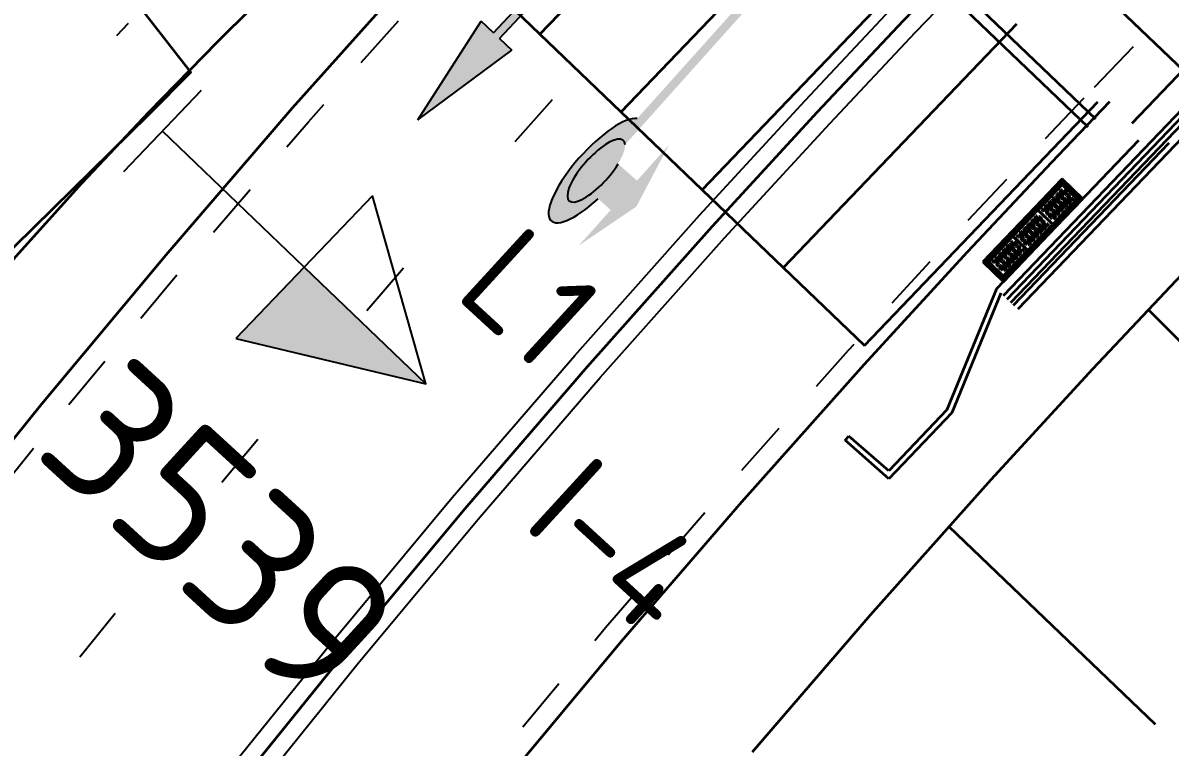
# Model space of a CAD drawing. Header units: metres. Extents: x 134219 to 139080, y 438661 to 444352.
# Drawn here: x 138343.29 to 138363.7, y 439347.36 to 439360.24 of the extents above; entities that cross this region are included whole.
import ezdxf
from ezdxf.enums import TextEntityAlignment as Align

# ---------------------------------------------------------------- set-up
doc = ezdxf.new("R2010")
doc.units = ezdxf.units.M
for name, pattern in [('11strp', [2, 1, -1]), ('13strp', [4, 1, -3]), ('30270strp', [3, 0.3, -2.7])]:
    doc.linetypes.add(name, pattern=pattern)
for name, color, linetype, lineweight in [('N-WE-KL-ET-T18', 1, 'Continuous', 18), ('N-WE-KL-ET-T25', 7, 'Continuous', 25), ('N-WE-KL-ET_LS_OV_ARMATUUR-S', 7, 'Continuous', 25), ('N-WE-KL-ET_LS_OV_ARMATUUR-T18', 1, 'Continuous', 25), ('N-WE-KL-ET_LS_OV_KABEL-G', 10, 'KL-LS-OV-N', 35), ('Utd-ondergr-nw', 8, '13strp', 35)]:
    doc.layers.add(name, color=color, linetype=linetype, lineweight=lineweight)
doc.layers.add('N-WE-KL-ET_LS_OV_ARMATUUR-T25', color=2, linetype='Continuous')
doc.layers.add('Utd-weg-nw', color=8, linetype='Continuous')
doc.styles.add('ISO18', font='NLCS-ISO.ttf')
doc.styles.add('ISO25', font='NLCS-ISO.ttf')
doc.styles.add('NLCS-ISO', font='NLCS-ISO.ttf')
doc.linetypes.add('KL-LS-OV-N', pattern='A,4,-1,[103,NLCS.SHX,S=0.75,R=0,X=0,Y=0],-1,4,-1.5,["0V",Standard,S=1,R=0,X=0,Y=-0.5],-3', length=14.5)

# ---------------------------------------------------------------- blocks, each defined once
blk = doc.blocks.new('SKL-ET_OV_ARMATUUR_HD_NATRIUM_1x250W-SO (2)')
for points in [[(3.493, -1.757), (6.493, 0), (3.493, 1.757)], [(3.493, 1.757), (3.493, -1.757)], [(0, 1), (0, -1)], [(3.493, 0), (0, 0)], [(3.493, 0), (6.493, 0)]]:
    blk.add_lwpolyline(points)
blk.add_solid([(3.493, 0), (3.493, -1.757), (6.493, 0)])
at = {"layer": 'N-WE-KL-ET-T18', "linetype": 'ByBlock', "style": 'NLCS-ISO'}
blk.add_attdef('GROEPSNUMMER', text='', height=1.8, dxfattribs=at).set_placement((-2, -4), align=Align.RIGHT)
blk.add_attdef('FASE-AANSLUITING', (10, -4), '', height=1.8, dxfattribs=at)
at = {"layer": 'N-WE-KL-ET-T18', "linetype": 'ByBlock', "style": 'NLCS-ISO', "flags": 1}
for tag, p in [('TYPE_ARMATUUR', (7.765, -13.456)), ('TYPE_FABRIKAAT', (7.765, -17.24)), ('VERMOGEN_LAMP', (7.765, -21.025)), ('SPIEGELSTAND', (7.765, -24.809)), ('HOOGTE_LICHTMAST', (7.765, -28.594)), ('UITLEGGERHOEK', (7.765, -32.378)), ('TYPE_LICHTMAST', (7.765, -36.163)), ('BOTSVRIENDELIJK', (7.765, -39.947)), ('POSITIE_LICHTMAST', (7.765, -43.732)), ('KABELAANSLUITING', (7.765, -47.516)), ('VOEDINGSPUNT', (7.765, -51.301))]:
    blk.add_attdef(tag, p, '', height=1.8, dxfattribs=at)
at = {"layer": 'N-WE-KL-ET-T25', "linetype": 'ByBlock', "style": 'NLCS-ISO'}
blk.add_attdef('MASTNUMMER', text='', height=2.5, dxfattribs=at).set_placement((4, 4.31), align=Align.MIDDLE)
at = {"layer": 'N-WE-KL-ET-T25', "linetype": 'ByBlock', "style": 'NLCS-ISO', "flags": 1}
blk.add_attdef('TYPE_SYMBOOL', (7.765, -10.056), '', height=2.5, dxfattribs=at)
blk = doc.blocks.new('Dwm A2 aanvulling$0$A$C3CD96FA4')
at = {"layer": 'Utd-weg-nw'}
h = blk.add_hatch(color=256, dxfattribs=at)
edge = h.paths.add_edge_path()
edge.add_line((1.033, 0), (1.034, 0.75))
edge.add_line((1.034, 0.75), (1.033, 0.75))
edge.add_line((1.033, 0.75), (1.033, 0.774))
edge.add_ellipse((0.959, 1.95), major_axis=(0, 1.2), ratio=0.3125, start_angle=-168.5419, end_angle=-11.537)
edge.add_line((1.034, 3.126), (1.034, 3.15))
edge.add_line((1.034, 3.15), (1.034, 4.75))
edge.add_line((1.034, 4.75), (1.334, 4.75))
edge.add_line((1.334, 4.75), (0.959, 6.8))
edge.add_line((0.959, 6.8), (0.584, 4.75))
edge.add_line((0.584, 4.75), (0.659, 4.75))
edge.add_line((0.659, 4.75), (0.884, 4.75))
edge.add_line((0.884, 4.75), (0.884, 3.15))
edge.add_line((0.884, 3.15), (0.884, 3.126))
edge.add_ellipse((0.959, 1.95), major_axis=(0, 1.2), ratio=0.3125, start_angle=11.537, end_angle=73.0422)
edge.add_line((0.6, 2.3), (0.3, 2.3))
edge.add_line((0.3, 2.3), (0.3, 3.15))
edge.add_line((0.3, 3.15), (0, 1.95))
edge.add_line((0, 1.95), (0.3, 0.75))
edge.add_line((0.3, 0.75), (0.3, 1.6))
edge.add_line((0.3, 1.6), (0.659, 1.6))
edge.add_line((0.659, 1.6), (0.749, 1.6))
edge.add_ellipse((0.959, 1.95), major_axis=(0, 0.72), ratio=0.333997, start_angle=161.8264, end_angle=479.0871, ccw=False)
edge.add_line((0.884, 1.266), (0.884, 0.774))
edge.add_line((0.884, 0.774), (0.884, 0.75))
edge.add_line((0.884, 0.75), (0.884, 0))
edge.add_line((0.884, 0), (1.033, 0))
for p, q in [((0.959, 6.8), (0.584, 4.75)), ((0.959, 6.8), (1.334, 4.75)), ((0.3, 3.15), (0, 1.95)), ((0.3, 2.3), (0.3, 3.15)), ((0.6, 2.3), (0.3, 2.3)), ((0, 1.95), (0.3, 0.75)), ((0.3, 0.75), (0.3, 1.6)), ((0.749, 1.6), (0.3, 1.6))]:
    blk.add_line(p, q, dxfattribs=at)
at = {"layer": 'Utd-weg-nw', "linetype": 'Continuous'}
for p, q in [((0.884, 4.75), (0.584, 4.75)), ((0.884, 4.75), (0.884, 3.126)), ((1.034, 4.75), (1.034, 3.126)), ((1.034, 4.75), (1.334, 4.75)), ((0.883, 4.016), (0.883, 3.754)), ((1.034, 4.016), (1.034, 3.754))]:
    blk.add_line(p, q, dxfattribs=at)
at = {"layer": 'Utd-weg-nw'}
for points in [[(0.884, 0), (0.884, 1.266)], [(1.034, 0.774), (1.033, 0)], [(1.033, 0), (0.883, 0)], [(1.033, 0), (0.883, 0)]]:
    blk.add_lwpolyline(points, dxfattribs=at)
at = {"layer": 'Utd-weg-nw', "linetype": 'Continuous'}
for major_axis, ratio, start_param, end_param in [((0, 1.2), 0.3125, 0.20148, 1.274828), ((0, 1.2), 0.3125, -0.20148, 0.20148), ((0, 1.2), 0.3125, -0.20148, 0.20148), ((0, 1.2), 0.3125, -2.940235, -0.20148), ((0, 0.72), 0.333997, 2.824404, 8.361647), ((0, 1.2), 0.3125, 2.940235, 3.34295)]:
    blk.add_ellipse((0.959, 1.95), major_axis=major_axis, ratio=ratio, start_param=start_param, end_param=end_param, dxfattribs=at)
blk = doc.blocks.new('Dwm A2 aanvulling$0$A$C37A20DA0')
at = {"layer": 'Utd-weg-nw'}
h = blk.add_hatch(color=256, dxfattribs=at)
edge = h.paths.add_edge_path()
edge.add_ellipse((0.959, 5.6), major_axis=(0, 1.2), ratio=0.3125, start_angle=0.0287, end_angle=73.0422)
edge.add_line((0.6, 5.95), (0.3, 5.95))
edge.add_line((0.3, 5.95), (0.3, 6.8))
edge.add_line((0.3, 6.8), (0, 5.6))
edge.add_line((0, 5.6), (0.3, 4.4))
edge.add_line((0.3, 4.4), (0.3, 5.25))
edge.add_line((0.3, 5.25), (0.659, 5.25))
edge.add_line((0.659, 5.25), (0.749, 5.25))
edge.add_ellipse((0.959, 5.6), major_axis=(0, 0.72), ratio=0.333997, start_angle=161.8264, end_angle=479.0871, ccw=False)
edge.add_line((0.884, 4.916), (0.884, 0))
edge.add_line((0.884, 0), (1.031, 0))
edge.add_line((1.031, 0), (1.034, 4.424))
edge.add_ellipse((0.959, 5.6), major_axis=(0, 1.2), ratio=0.3125, start_angle=-168.4631, end_angle=-0.0287)
edge.add_line((0.959, 6.8), (0.959, 6.8))
at = {"layer": 'Utd-weg-nw', "linetype": 'Continuous'}
for major_axis, ratio, start_param, end_param in [((0, 1.2), 0.3125, -2.940235, 1.274828), ((0, 0.72), 0.333997, 2.824404, 8.361647)]:
    blk.add_ellipse((0.959, 5.6), major_axis=major_axis, ratio=ratio, start_param=start_param, end_param=end_param, dxfattribs=at)

msp = doc.modelspace()

# ---------------------------------------------------------------- linework, layer by layer
at = {"layer": 'N-WE-KL-ET_LS_OV_KABEL-G', "flags": 128}
msp.add_lwpolyline([(138320.874, 439326.147), (138320.464, 439326.446), (138330.584, 439342.887), (138342.804, 439355.936), (138345.533, 439358.609), (138346.281, 439359.363), (138344.061, 439362.214), (138348.598, 439366.332), (138406.993, 439426.596), (138406.952, 439426.865), (138410.681, 439431.171), (138413.459, 439429.649), (138424.978, 439419.571), (138425.523, 439418.494), (138433.324, 439418.762), (138440.45, 439419.565), (138446.337, 439422.735), (138447.341, 439423.033), (138447.352, 439423.047)], dxfattribs=at)
at = {"layer": 'Utd-ondergr-nw', "linetype": 'Continuous'}
for p, q in [((138352.251, 439370.591), (138364.526, 439358.83)), ((138351.833, 439368.633), (138362.377, 439358.531)), ((138351.694, 439368.489), (138362.237, 439358.388)), ((138352.492, 439360.039), (138356.643, 439364.371)), ((138348.16, 439364.19), (138358.268, 439354.504)), ((138353.936, 439358.655), (138358.087, 439362.987)), ((138355.38, 439357.271), (138359.531, 439361.604)), ((138356.824, 439355.888), (138360.975, 439360.22)), ((138364.87, 439359.189), (138360.996, 439355.145)), ((138360.741, 439355.389), (138364.272, 439359.074)), ((138360.806, 439355.327), (138364.354, 439359.029)), ((138358.268, 439354.504), (138362.419, 439358.836)), ((138360.871, 439355.265), (138364.435, 439358.984)), ((138363.142, 439358.144), (138360.617, 439355.509)), ((138360.918, 439355.22), (138363.685, 439358.108)), ((138361.765, 439357.445), (138361.297, 439356.957)), ((138361.774, 439357.436), (138361.306, 439356.948)), ((138361.767, 439357.374), (138361.337, 439356.926)), ((138361.78, 439357.361), (138361.35, 439356.913)), ((138361.785, 439357.357), (138361.355, 439356.908)), ((138361.758, 439357.365), (138361.731, 439357.391)), ((138361.78, 439357.361), (138361.74, 439357.4)), ((138362.094, 439357.069), (138361.744, 439357.405)), ((138362.107, 439357.082), (138361.757, 439357.418)), ((138361.783, 439357.463), (138361.765, 439357.445)), ((138361.81, 439357.419), (138361.771, 439357.379)), ((138361.783, 439357.445), (138361.774, 439357.436)), ((138362.151, 439357.11), (138361.783, 439357.463)), ((138362.133, 439357.109), (138361.783, 439357.445)), ((138362.045, 439357.108), (138361.785, 439357.357)), ((138361.823, 439357.406), (138361.797, 439357.379)), ((138361.833, 439357.37), (138361.841, 439357.363)), ((138361.834, 439357.353), (138361.841, 439357.36)), ((138361.844, 439357.363), (138361.851, 439357.37)), ((138361.844, 439357.36), (138361.851, 439357.353)), ((138361.531, 439357.178), (138361.538, 439357.171)), ((138361.531, 439357.161), (138361.538, 439357.168)), ((138361.541, 439357.171), (138361.548, 439357.179)), ((138361.541, 439357.168), (138361.549, 439357.161)), ((138361.62, 439357.222), (138361.594, 439357.248)), ((138361.633, 439357.235), (138361.606, 439357.261)), ((138361.669, 439357.323), (138361.676, 439357.316)), ((138361.67, 439357.305), (138361.677, 439357.313)), ((138361.704, 439357.047), (138361.679, 439357.176)), ((138361.68, 439357.316), (138361.687, 439357.323)), ((138361.68, 439357.313), (138361.687, 439357.306)), ((138361.681, 439357.182), (138361.699, 439357.201)), ((138361.735, 439357.068), (138361.71, 439357.198)), ((138361.77, 439357.116), (138361.745, 439357.245)), ((138361.746, 439357.251), (138361.765, 439357.27)), ((138361.801, 439357.137), (138361.775, 439357.267)), ((138361.835, 439357.183), (138361.822, 439357.253)), ((138361.832, 439357.259), (138361.859, 439357.232)), ((138361.864, 439357.2), (138361.846, 439357.18)), ((138361.866, 439357.205), (138361.861, 439357.229)), ((138361.874, 439357.16), (138361.899, 439357.031)), ((138361.894, 439357.185), (138361.876, 439357.166)), ((138361.897, 439357.309), (138361.905, 439357.302)), ((138361.898, 439357.291), (138361.905, 439357.299)), ((138361.905, 439357.182), (138361.93, 439357.052)), ((138361.908, 439357.302), (138361.915, 439357.309)), ((138361.908, 439357.299), (138361.915, 439357.292)), ((138361.951, 439357.284), (138361.925, 439357.257)), ((138361.965, 439357.271), (138361.939, 439357.244)), ((138361.982, 439357.228), (138361.974, 439357.235)), ((138361.975, 439357.217), (138361.982, 439357.225)), ((138361.985, 439357.228), (138361.992, 439357.235)), ((138361.992, 439357.218), (138361.985, 439357.225)), ((138362.046, 439357.167), (138362.038, 439357.174)), ((138362.039, 439357.156), (138362.046, 439357.163)), ((138362.049, 439357.167), (138362.056, 439357.174)), ((138362.056, 439357.156), (138362.049, 439357.163)), ((138362.093, 439357.148), (138362.067, 439357.121)), ((138361.298, 439356.957), (138360.369, 439355.988)), ((138361.307, 439356.948), (138360.378, 439355.979)), ((138361.347, 439356.909), (138361.306, 439356.948)), ((138361.334, 439356.922), (138361.307, 439356.948)), ((138361.35, 439356.913), (138361.31, 439356.952)), ((138361.35, 439356.939), (138361.323, 439356.965)), ((138361.389, 439357.03), (138361.396, 439357.023)), ((138361.389, 439357.013), (138361.396, 439357.02)), ((138361.399, 439357.023), (138361.406, 439357.031)), ((138361.399, 439357.02), (138361.407, 439357.013)), ((138361.479, 439357.074), (138361.452, 439357.1)), ((138361.492, 439357.088), (138361.465, 439357.114)), ((138361.507, 439356.841), (138361.482, 439356.97)), ((138361.483, 439356.976), (138361.502, 439356.995)), ((138361.537, 439356.862), (138361.512, 439356.992)), ((138361.573, 439356.909), (138361.547, 439357.039)), ((138361.549, 439357.044), (138361.567, 439357.064)), ((138361.603, 439356.931), (138361.578, 439357.061)), ((138361.638, 439356.978), (138361.613, 439357.108)), ((138361.615, 439357.113), (138361.633, 439357.132)), ((138362.045, 439357.108), (138361.615, 439356.659)), ((138362.05, 439357.103), (138361.62, 439356.655)), ((138362.063, 439357.09), (138361.633, 439356.642)), ((138361.669, 439357), (138361.644, 439357.129)), ((138361.649, 439356.975), (138361.668, 439356.994)), ((138361.657, 439356.612), (138362.133, 439357.109)), ((138361.666, 439356.604), (138362.151, 439357.11)), ((138361.676, 439356.954), (138361.702, 439356.825)), ((138361.697, 439356.979), (138361.678, 439356.96)), ((138361.707, 439356.976), (138361.732, 439356.846)), ((138361.715, 439357.044), (138361.733, 439357.063)), ((138361.742, 439357.023), (138361.768, 439356.893)), ((138361.762, 439357.047), (138361.744, 439357.028)), ((138361.773, 439357.044), (138361.798, 439356.915)), ((138361.781, 439357.112), (138361.799, 439357.132)), ((138361.808, 439357.091), (138361.833, 439356.962)), ((138361.828, 439357.116), (138361.81, 439357.097)), ((138361.839, 439357.113), (138361.864, 439356.984)), ((138361.862, 439356.978), (138361.844, 439356.959)), ((138361.928, 439357.047), (138361.91, 439357.027)), ((138361.93, 439356.951), (138361.957, 439356.925)), ((138361.961, 439357.122), (138361.965, 439357.099)), ((138361.971, 439357.128), (138361.985, 439357.115)), ((138361.985, 439357.106), (138361.976, 439357.096)), ((138362.005, 439357.001), (138361.998, 439357.008)), ((138361.998, 439356.99), (138362.005, 439356.998)), ((138362.008, 439357.001), (138362.015, 439357.008)), ((138362.016, 439356.991), (138362.009, 439356.998)), ((138362.05, 439357.103), (138362.09, 439357.064)), ((138362.081, 439357.055), (138362.054, 439357.081)), ((138362.106, 439357.135), (138362.068, 439357.095)), ((138360.891, 439356.46), (138361.334, 439356.922)), ((138360.905, 439356.447), (138361.347, 439356.909)), ((138360.909, 439356.443), (138361.352, 439356.905)), ((138361.179, 439356.761), (138361.152, 439356.786)), ((138361.192, 439356.774), (138361.165, 439356.8)), ((138361.233, 439356.867), (138361.241, 439356.86)), ((138361.241, 439356.857), (138361.234, 439356.85)), ((138361.251, 439356.868), (138361.244, 439356.86)), ((138361.244, 439356.857), (138361.251, 439356.85)), ((138361.321, 439356.909), (138361.294, 439356.934)), ((138361.324, 439356.65), (138361.299, 439356.78)), ((138361.301, 439356.785), (138361.319, 439356.804)), ((138361.355, 439356.672), (138361.33, 439356.801)), ((138361.347, 439356.909), (138361.334, 439356.922)), ((138361.612, 439356.655), (138361.352, 439356.905)), ((138361.612, 439356.655), (138361.352, 439356.905)), ((138361.615, 439356.659), (138361.355, 439356.908)), ((138361.389, 439356.718), (138361.376, 439356.788)), ((138361.386, 439356.793), (138361.413, 439356.767)), ((138361.42, 439356.74), (138361.415, 439356.764)), ((138361.427, 439356.917), (138361.436, 439356.926)), ((138361.44, 439356.895), (138361.427, 439356.908)), ((138361.451, 439356.9), (138361.446, 439356.923)), ((138361.517, 439356.838), (138361.536, 439356.857)), ((138361.546, 439356.817), (138361.55, 439356.793)), ((138361.547, 439356.823), (138361.566, 439356.842)), ((138361.579, 439356.764), (138361.552, 439356.79)), ((138361.576, 439356.839), (138361.59, 439356.77)), ((138361.583, 439356.906), (138361.602, 439356.926)), ((138361.611, 439356.885), (138361.636, 439356.756)), ((138361.631, 439356.91), (138361.612, 439356.891)), ((138361.641, 439356.907), (138361.667, 439356.777)), ((138361.665, 439356.772), (138361.647, 439356.753)), ((138361.731, 439356.841), (138361.712, 439356.821)), ((138361.776, 439356.79), (138361.803, 439356.764)), ((138361.797, 439356.909), (138361.778, 439356.89)), ((138361.789, 439356.804), (138361.816, 439356.778)), ((138361.867, 439356.856), (138361.859, 439356.863)), ((138361.86, 439356.846), (138361.867, 439356.853)), ((138361.87, 439356.856), (138361.877, 439356.864)), ((138361.877, 439356.846), (138361.87, 439356.853)), ((138361.917, 439356.938), (138361.944, 439356.912)), ((138360.729, 439355.644), (138361.657, 439356.612)), ((138360.738, 439355.635), (138361.666, 439356.604)), ((138360.944, 439356.566), (138360.952, 439356.559)), ((138360.952, 439356.556), (138360.945, 439356.549)), ((138360.962, 439356.567), (138360.955, 439356.559)), ((138360.955, 439356.556), (138360.962, 439356.549)), ((138361.034, 439356.61), (138361.007, 439356.636)), ((138361.047, 439356.623), (138361.02, 439356.649)), ((138361.089, 439356.717), (138361.096, 439356.71)), ((138361.097, 439356.707), (138361.089, 439356.699)), ((138361.107, 439356.717), (138361.1, 439356.71)), ((138361.1, 439356.706), (138361.107, 439356.699)), ((138361.127, 439356.444), (138361.102, 439356.574)), ((138361.103, 439356.579), (138361.122, 439356.598)), ((138361.157, 439356.466), (138361.132, 439356.595)), ((138361.193, 439356.513), (138361.167, 439356.642)), ((138361.169, 439356.648), (138361.187, 439356.667)), ((138361.17, 439356.194), (138361.612, 439356.655)), ((138361.174, 439356.189), (138361.616, 439356.651)), ((138361.187, 439356.176), (138361.63, 439356.638)), ((138361.223, 439356.534), (138361.198, 439356.664)), ((138361.258, 439356.581), (138361.233, 439356.711)), ((138361.235, 439356.716), (138361.253, 439356.736)), ((138361.289, 439356.603), (138361.264, 439356.733)), ((138361.269, 439356.578), (138361.287, 439356.598)), ((138361.296, 439356.557), (138361.322, 439356.428)), ((138361.316, 439356.582), (138361.298, 439356.563)), ((138361.327, 439356.579), (138361.352, 439356.449)), ((138361.335, 439356.647), (138361.353, 439356.666)), ((138361.362, 439356.626), (138361.387, 439356.497)), ((138361.382, 439356.651), (138361.364, 439356.631)), ((138361.393, 439356.648), (138361.418, 439356.518)), ((138361.418, 439356.734), (138361.4, 439356.715)), ((138361.428, 439356.695), (138361.453, 439356.565)), ((138361.448, 439356.719), (138361.43, 439356.7)), ((138361.459, 439356.716), (138361.484, 439356.587)), ((138361.482, 439356.581), (138361.464, 439356.562)), ((138361.515, 439356.657), (138361.519, 439356.634)), ((138361.525, 439356.662), (138361.539, 439356.649)), ((138361.539, 439356.64), (138361.53, 439356.631)), ((138361.569, 439356.546), (138361.562, 439356.553)), ((138361.569, 439356.543), (138361.562, 439356.535)), ((138361.579, 439356.553), (138361.572, 439356.546)), ((138361.58, 439356.536), (138361.572, 439356.543)), ((138361.616, 439356.651), (138361.657, 439356.612)), ((138361.63, 439356.638), (138361.616, 439356.651)), ((138361.617, 439356.625), (138361.644, 439356.599)), ((138361.62, 439356.655), (138361.66, 439356.616)), ((138361.63, 439356.638), (138361.657, 439356.612)), ((138361.646, 439356.655), (138361.673, 439356.629)), ((138361.725, 439356.708), (138361.717, 439356.715)), ((138361.718, 439356.698), (138361.725, 439356.705)), ((138361.728, 439356.708), (138361.735, 439356.716)), ((138361.735, 439356.698), (138361.728, 439356.705)), ((138360.457, 439356.007), (138360.887, 439356.456)), ((138360.47, 439355.994), (138360.9, 439356.443)), ((138360.475, 439355.99), (138360.905, 439356.439)), ((138360.744, 439356.308), (138360.717, 439356.333)), ((138360.785, 439356.4), (138360.792, 439356.393)), ((138360.792, 439356.389), (138360.785, 439356.382)), ((138360.802, 439356.4), (138360.795, 439356.393)), ((138360.795, 439356.389), (138360.803, 439356.382)), ((138360.874, 439356.443), (138360.847, 439356.468)), ((138360.887, 439356.456), (138360.86, 439356.482)), ((138360.891, 439356.461), (138360.864, 439356.487)), ((138360.866, 439356.332), (138360.885, 439356.351)), ((138360.904, 439356.474), (138360.877, 439356.5)), ((138360.9, 439356.443), (138360.887, 439356.456)), ((138360.905, 439356.447), (138360.891, 439356.46)), ((138360.921, 439356.219), (138360.895, 439356.348)), ((138361.165, 439356.189), (138360.905, 439356.439)), ((138361.17, 439356.194), (138360.909, 439356.443)), ((138360.955, 439356.265), (138360.942, 439356.334)), ((138360.952, 439356.34), (138360.979, 439356.314)), ((138360.981, 439356.451), (138360.99, 439356.461)), ((138360.995, 439356.429), (138360.981, 439356.442)), ((138361.005, 439356.435), (138361.001, 439356.458)), ((138361.061, 439356.375), (138361.036, 439356.505)), ((138361.037, 439356.51), (138361.056, 439356.53)), ((138361.092, 439356.397), (138361.066, 439356.527)), ((138361.072, 439356.372), (138361.09, 439356.392)), ((138361.1, 439356.352), (138361.104, 439356.328)), ((138361.101, 439356.357), (138361.12, 439356.377)), ((138361.13, 439356.374), (138361.144, 439356.304)), ((138361.137, 439356.441), (138361.156, 439356.46)), ((138361.165, 439356.42), (138361.19, 439356.29)), ((138361.185, 439356.445), (138361.166, 439356.425)), ((138361.195, 439356.442), (138361.221, 439356.312)), ((138361.203, 439356.51), (138361.222, 439356.529)), ((138361.231, 439356.489), (138361.256, 439356.359)), ((138361.251, 439356.513), (138361.232, 439356.494)), ((138361.261, 439356.51), (138361.286, 439356.381)), ((138361.285, 439356.375), (138361.266, 439356.356)), ((138361.351, 439356.444), (138361.332, 439356.425)), ((138361.344, 439356.339), (138361.371, 439356.314)), ((138361.416, 439356.513), (138361.398, 439356.493)), ((138361.424, 439356.395), (138361.417, 439356.402)), ((138361.425, 439356.392), (138361.418, 439356.385)), ((138361.435, 439356.403), (138361.428, 439356.395)), ((138361.435, 439356.385), (138361.428, 439356.392)), ((138361.475, 439356.477), (138361.502, 439356.451)), ((138361.488, 439356.49), (138361.515, 439356.464)), ((138360.59, 439356.146), (138360.563, 439356.172)), ((138360.603, 439356.16), (138360.576, 439356.186)), ((138360.643, 439356.252), (138360.65, 439356.245)), ((138360.65, 439356.241), (138360.643, 439356.234)), ((138360.66, 439356.252), (138360.653, 439356.245)), ((138360.653, 439356.241), (138360.661, 439356.234)), ((138360.669, 439356.126), (138360.687, 439356.145)), ((138360.723, 439356.013), (138360.698, 439356.142)), ((138360.731, 439356.294), (138360.704, 439356.32)), ((138360.758, 439356.06), (138360.733, 439356.189)), ((138360.735, 439356.195), (138360.753, 439356.214)), ((138360.735, 439355.74), (138361.165, 439356.189)), ((138360.74, 439355.736), (138361.17, 439356.185)), ((138360.753, 439355.723), (138361.183, 439356.172)), ((138360.789, 439356.081), (138360.764, 439356.211)), ((138360.824, 439356.128), (138360.799, 439356.258)), ((138360.801, 439356.263), (138360.819, 439356.283)), ((138360.855, 439356.15), (138360.83, 439356.279)), ((138360.835, 439356.125), (138360.853, 439356.144)), ((138360.882, 439356.129), (138360.864, 439356.11)), ((138360.89, 439356.197), (138360.865, 439356.327)), ((138360.901, 439356.194), (138360.919, 439356.213)), ((138360.928, 439356.173), (138360.953, 439356.043)), ((138360.948, 439356.198), (138360.93, 439356.178)), ((138360.959, 439356.195), (138360.984, 439356.065)), ((138360.984, 439356.281), (138360.966, 439356.262)), ((138360.986, 439356.287), (138360.981, 439356.311)), ((138360.994, 439356.242), (138361.019, 439356.112)), ((138361.014, 439356.266), (138360.996, 439356.247)), ((138361.025, 439356.263), (138361.05, 439356.134)), ((138361.048, 439356.128), (138361.03, 439356.109)), ((138361.08, 439356.204), (138361.085, 439356.181)), ((138361.091, 439356.209), (138361.105, 439356.196)), ((138361.105, 439356.187), (138361.096, 439356.178)), ((138361.133, 439356.298), (138361.106, 439356.325)), ((138361.183, 439356.172), (138361.17, 439356.185)), ((138361.17, 439356.158), (138361.197, 439356.133)), ((138361.187, 439356.176), (138361.174, 439356.189)), ((138361.183, 439356.172), (138361.21, 439356.146)), ((138361.188, 439356.177), (138361.215, 439356.151)), ((138361.219, 439356.307), (138361.201, 439356.287)), ((138361.201, 439356.19), (138361.228, 439356.164)), ((138361.28, 439356.245), (138361.273, 439356.252)), ((138361.28, 439356.241), (138361.273, 439356.234)), ((138361.29, 439356.252), (138361.283, 439356.245)), ((138361.291, 439356.234), (138361.283, 439356.241)), ((138361.331, 439356.326), (138361.358, 439356.3)), ((138360.369, 439355.988), (138360.738, 439355.635)), ((138360.378, 439355.997), (138360.746, 439355.644)), ((138360.763, 439355.679), (138360.413, 439356.015)), ((138360.414, 439355.962), (138360.453, 439356.003)), ((138360.776, 439355.693), (138360.426, 439356.029)), ((138360.427, 439355.949), (138360.453, 439355.976)), ((138360.47, 439355.994), (138360.43, 439356.033)), ((138360.466, 439356.016), (138360.439, 439356.042)), ((138360.464, 439355.941), (138360.471, 439355.934)), ((138360.471, 439355.931), (138360.464, 439355.923)), ((138360.735, 439355.74), (138360.475, 439355.99)), ((138360.482, 439355.941), (138360.475, 439355.934)), ((138360.475, 439355.931), (138360.482, 439355.924)), ((138360.504, 439356.107), (138360.511, 439356.1)), ((138360.512, 439356.097), (138360.504, 439356.089)), ((138360.522, 439356.107), (138360.515, 439356.1)), ((138360.515, 439356.097), (138360.522, 439356.09)), ((138360.546, 439355.998), (138360.556, 439356.008)), ((138360.56, 439355.976), (138360.547, 439355.989)), ((138360.571, 439355.982), (138360.566, 439356.005)), ((138360.627, 439355.922), (138360.602, 439356.052)), ((138360.603, 439356.057), (138360.622, 439356.077)), ((138360.657, 439355.944), (138360.632, 439356.073)), ((138360.637, 439355.919), (138360.656, 439355.938)), ((138360.693, 439355.991), (138360.667, 439356.12)), ((138360.667, 439355.904), (138360.686, 439355.924)), ((138360.703, 439355.988), (138360.722, 439356.007)), ((138360.731, 439355.967), (138360.756, 439355.837)), ((138360.751, 439355.992), (138360.732, 439355.972)), ((138360.761, 439355.988), (138360.787, 439355.859)), ((138360.769, 439356.057), (138360.787, 439356.076)), ((138360.796, 439356.036), (138360.822, 439355.906)), ((138360.816, 439356.06), (138360.798, 439356.041)), ((138360.827, 439356.057), (138360.852, 439355.928)), ((138360.862, 439356.104), (138360.888, 439355.975)), ((138360.893, 439356.126), (138360.918, 439355.996)), ((138360.917, 439355.991), (138360.898, 439355.972)), ((138360.982, 439356.06), (138360.964, 439356.04)), ((138360.979, 439355.93), (138360.971, 439355.937)), ((138360.979, 439355.927), (138360.972, 439355.919)), ((138360.989, 439355.937), (138360.982, 439355.93)), ((138360.989, 439355.919), (138360.982, 439355.926)), ((138361.028, 439356.01), (138361.055, 439355.984)), ((138361.041, 439356.023), (138361.068, 439355.998)), ((138361.121, 439356.078), (138361.113, 439356.085)), ((138361.121, 439356.075), (138361.114, 439356.067)), ((138361.131, 439356.085), (138361.124, 439356.078)), ((138361.131, 439356.068), (138361.124, 439356.075)), ((138360.528, 439355.88), (138360.535, 439355.873)), ((138360.535, 439355.87), (138360.528, 439355.862)), ((138360.546, 439355.88), (138360.539, 439355.873)), ((138360.539, 439355.87), (138360.546, 439355.863)), ((138360.555, 439355.827), (138360.581, 439355.854)), ((138360.569, 439355.814), (138360.595, 439355.841)), ((138360.612, 439355.799), (138360.605, 439355.806)), ((138360.612, 439355.796), (138360.605, 439355.788)), ((138360.623, 439355.806), (138360.616, 439355.799)), ((138360.623, 439355.789), (138360.616, 439355.796)), ((138360.665, 439355.899), (138360.67, 439355.875)), ((138360.676, 439355.738), (138360.669, 439355.745)), ((138360.676, 439355.734), (138360.669, 439355.727)), ((138360.699, 439355.845), (138360.672, 439355.872)), ((138360.687, 439355.745), (138360.68, 439355.738)), ((138360.687, 439355.727), (138360.68, 439355.734)), ((138360.696, 439355.92), (138360.71, 439355.851)), ((138360.74, 439355.736), (138360.78, 439355.697)), ((138360.789, 439355.707), (138360.762, 439355.732)), ((138360.785, 439355.853), (138360.766, 439355.834)), ((138360.851, 439355.922), (138360.832, 439355.903)), ((138360.84, 439355.785), (138360.833, 439355.792)), ((138360.84, 439355.782), (138360.833, 439355.774)), ((138360.85, 439355.792), (138360.843, 439355.785)), ((138360.851, 439355.775), (138360.843, 439355.782)), ((138360.887, 439355.862), (138360.914, 439355.836)), ((138360.899, 439355.876), (138360.926, 439355.85)), ((138360.697, 439355.691), (138360.723, 439355.718)), ((138360.71, 439355.678), (138360.749, 439355.719)), ((138360.617, 439355.509), (138359.733, 439353.356)), ((138360.694, 439355.434), (138359.819, 439353.301)), ((138359.733, 439353.356), (138358.696, 439352.273)), ((138359.819, 439353.301), (138358.699, 439352.132)), ((138357.92, 439352.817), (138357.988, 439352.891)), ((138358.696, 439352.273), (138357.988, 439352.891)), ((138358.699, 439352.132), (138357.92, 439352.817))]:
    msp.add_line(p, q, dxfattribs=at)
at = {"layer": 'Utd-ondergr-nw', "linetype": 'Continuous', "flags": 128}
for points in [[(138363.028, 439358.457), (138365.45, 439360.984), (138372.368, 439368.205), (138379.287, 439375.425), (138386.205, 439382.646), (138391.044, 439387.696), (138393.123, 439389.866), (138393.152, 439389.894), (138400.204, 439396.932), (138407.284, 439403.997), (138413.656, 439410.356), (138414.348, 439411.078), (138415.732, 439412.522)], [(138335.627, 439346.515), (138337.721, 439349.3), (138339.86, 439352.049), (138340.073, 439352.318), (138342.045, 439354.762), (138343.172, 439356.091), (138344.338, 439357.386), (138345.535, 439358.653), (138346.754, 439359.899), (138347.986, 439361.13), (138349.225, 439362.355), (138350.251, 439363.37), (138351.272, 439364.39), (138352.088, 439365.22), (138352.896, 439366.057), (138353.28, 439366.459), (138353.948, 439367.157)], [(138337.276, 439345.297), (138339.349, 439348.054), (138341.467, 439350.777), (138341.678, 439351.043), (138343.631, 439353.463), (138345.839, 439356.113), (138348.091, 439358.726), (138350.387, 439361.301), (138352.325, 439363.409), (138353.909, 439365.091), (138354.291, 439365.491), (138354.959, 439366.189)], [(138323.118, 439308.183), (138323.913, 439309.836), (138325.397, 439312.82), (138326.93, 439315.78), (138328.513, 439318.714), (138330.144, 439321.621), (138331.823, 439324.5), (138333.551, 439327.351), (138335.325, 439330.173), (138337.146, 439332.964), (138339.014, 439335.725), (138340.927, 439338.455), (138342.885, 439341.152), (138344.889, 439343.816), (138346.936, 439346.447), (138347.14, 439346.704), (138349.027, 439349.043), (138351.161, 439351.604), (138353.337, 439354.129), (138355.555, 439356.617), (138357.427, 439358.654), (138358.959, 439360.279), (138359.328, 439360.665), (138359.995, 439361.363)], [(138351.85, 439346.73), (138353.945, 439349.244), (138356.082, 439351.723), (138358.259, 439354.165), (138360.097, 439356.165), (138361.601, 439357.761), (138361.963, 439358.14), (138362.631, 439358.838)], [(138356.272, 439347.272), (138358.375, 439349.712), (138360.519, 439352.117), (138362.329, 439354.086), (138363.809, 439355.657), (138364.165, 439356.03), (138364.833, 439356.728)], [(138370.616, 439347.812), (138363.319, 439355.137)], [(138363.444, 439347.76), (138359.771, 439351.279)]]:
    msp.add_lwpolyline(points, dxfattribs=at)
at = {"layer": 'Utd-ondergr-nw', "linetype": 'Continuous'}
for centre, major_axis, start_param, end_param in [((138361.842, 439357.362), (-0.0044, 0.0044), -1.549424, 4.733761), ((138361.54, 439357.17), (-0.0044, 0.0044), -1.549424, 4.733761), ((138361.678, 439357.314), (-0.0044, 0.0044), -1.549424, 4.733761), ((138361.685, 439357.178), (-0.0044, 0.0044), 0.021372, 0.97798), ((138361.704, 439357.197), (-0.0044, 0.0044), 4.119573, 6.304557), ((138361.751, 439357.246), (-0.0044, 0.0044), 0.021372, 0.97798), ((138361.769, 439357.265), (-0.0044, 0.0044), 4.119573, 6.304557), ((138361.828, 439357.254), (-0.0044, 0.0044), -1.549424, 0.97798), ((138361.841, 439357.185), (-0.0044, 0.0044), 0.97798, 3.162965), ((138361.855, 439357.228), (-0.0044, 0.0044), 4.119573, 4.733761), ((138361.855, 439357.228), (-0.0044, 0.0044), 4.119573, 4.733761), ((138361.86, 439357.204), (-0.0044, 0.0044), 3.162965, 4.119573), ((138361.88, 439357.161), (-0.0044, 0.0044), 0.021372, 0.97798), ((138361.898, 439357.181), (-0.0044, 0.0044), 4.119573, 6.304557), ((138361.906, 439357.3), (-0.0044, 0.0044), -1.549424, 4.733761), ((138361.983, 439357.226), (-0.0044, 0.0044), -1.549424, 4.733761), ((138362.047, 439357.165), (-0.0044, 0.0044), -1.549424, 4.733761), ((138361.398, 439357.022), (-0.0044, 0.0044), -1.549424, 4.733761), ((138361.488, 439356.971), (-0.0044, 0.0044), 0.021372, 0.97798), ((138361.506, 439356.991), (-0.0044, 0.0044), 4.119573, 6.304557), ((138361.554, 439357.04), (-0.0044, 0.0044), 0.021372, 0.97798), ((138361.572, 439357.059), (-0.0044, 0.0044), 4.119573, 6.304557), ((138361.619, 439357.109), (-0.0044, 0.0044), 0.021372, 0.97798), ((138361.638, 439357.128), (-0.0044, 0.0044), 4.119573, 6.304557), ((138361.645, 439356.979), (-0.0044, 0.0044), 0.97798, 3.162965), ((138361.663, 439356.999), (-0.0044, 0.0044), 3.162965, 4.119573), ((138361.683, 439356.955), (-0.0044, 0.0044), 0.021372, 0.97798), ((138361.701, 439356.974), (-0.0044, 0.0044), 4.119573, 6.304557), ((138361.71, 439357.048), (-0.0044, 0.0044), 0.97798, 3.162965), ((138361.729, 439357.067), (-0.0044, 0.0044), 3.162965, 4.119573), ((138361.748, 439357.024), (-0.0044, 0.0044), 0.021372, 0.97798), ((138361.767, 439357.043), (-0.0044, 0.0044), 4.119573, 6.304557), ((138361.776, 439357.117), (-0.0044, 0.0044), 0.97798, 3.162965), ((138361.795, 439357.136), (-0.0044, 0.0044), 3.162965, 4.119573), ((138361.814, 439357.093), (-0.0044, 0.0044), 0.021372, 0.97798), ((138361.833, 439357.112), (-0.0044, 0.0044), 4.119573, 6.304557), ((138361.839, 439356.963), (-0.0044, 0.0044), 0.97798, 3.162965), ((138361.858, 439356.982), (-0.0044, 0.0044), 3.162965, 4.119573), ((138361.905, 439357.032), (-0.0044, 0.0044), 0.97798, 3.162965), ((138361.924, 439357.051), (-0.0044, 0.0044), 3.162965, 4.119573), ((138361.967, 439357.123), (-0.0044, 0.0044), -1.549424, 0.97798), ((138361.971, 439357.1), (-0.0044, 0.0044), 0.97798, 3.162965), ((138361.98, 439357.11), (-0.0044, 0.0044), 3.162965, 4.733761), ((138362.007, 439356.999), (-0.0044, 0.0044), -1.549424, 4.733761), ((138361.242, 439356.859), (-0.0044, 0.0044), -1.549424, 4.733761), ((138361.305, 439356.781), (-0.0044, 0.0044), 0.021372, 0.97798), ((138361.323, 439356.8), (-0.0044, 0.0044), 4.119573, 6.304557), ((138361.382, 439356.789), (-0.0044, 0.0044), -1.549424, 0.97798), ((138361.409, 439356.763), (-0.0044, 0.0044), 4.119573, 4.733761), ((138361.409, 439356.763), (-0.0044, 0.0044), 4.119573, 4.733761), ((138361.414, 439356.739), (-0.0044, 0.0044), 3.162965, 4.119573), ((138361.431, 439356.912), (-0.0044, 0.0044), 0.021372, 1.592169), ((138361.44, 439356.922), (-0.0044, 0.0044), 4.119573, 6.304557), ((138361.445, 439356.899), (-0.0044, 0.0044), 1.592169, 4.119573), ((138361.513, 439356.842), (-0.0044, 0.0044), 0.97798, 3.162965), ((138361.531, 439356.861), (-0.0044, 0.0044), 3.162965, 4.119573), ((138361.552, 439356.819), (-0.0044, 0.0044), 0.021372, 0.97798), ((138361.556, 439356.794), (0.0044, 0.0044), 2.548777, 3.162965), ((138361.556, 439356.794), (0.0044, 0.0044), 2.548777, 3.162965), ((138361.57, 439356.838), (-0.0044, 0.0044), 4.119573, 6.304557), ((138361.579, 439356.911), (-0.0044, 0.0044), 0.97798, 3.162965), ((138361.584, 439356.768), (-0.0044, 0.0044), 1.592169, 4.119573), ((138361.597, 439356.93), (-0.0044, 0.0044), 3.162965, 4.119573), ((138361.617, 439356.887), (-0.0044, 0.0044), 0.021372, 0.97798), ((138361.635, 439356.906), (-0.0044, 0.0044), 4.119573, 6.304557), ((138361.642, 439356.757), (-0.0044, 0.0044), 0.97798, 3.162965), ((138361.66, 439356.776), (-0.0044, 0.0044), 3.162965, 4.119573), ((138361.708, 439356.826), (-0.0044, 0.0044), 0.97798, 3.162965), ((138361.726, 439356.845), (-0.0044, 0.0044), 3.162965, 4.119573), ((138361.774, 439356.894), (-0.0044, 0.0044), 0.97798, 3.162965), ((138361.792, 439356.914), (-0.0044, 0.0044), 3.162965, 4.119573), ((138361.868, 439356.855), (-0.0044, 0.0044), -1.549424, 4.733761), ((138360.953, 439356.558), (-0.0044, 0.0044), -1.549424, 4.733761), ((138361.098, 439356.708), (-0.0044, 0.0044), -1.549424, 4.733761), ((138361.108, 439356.575), (-0.0044, 0.0044), 0.021372, 0.97798), ((138361.126, 439356.594), (-0.0044, 0.0044), 4.119573, 6.304557), ((138361.173, 439356.643), (-0.0044, 0.0044), 0.021372, 0.97798), ((138361.192, 439356.663), (-0.0044, 0.0044), 4.119573, 6.304557), ((138361.239, 439356.712), (-0.0044, 0.0044), 0.021372, 0.97798), ((138361.258, 439356.731), (-0.0044, 0.0044), 4.119573, 6.304557), ((138361.264, 439356.583), (-0.0044, 0.0044), 0.97798, 3.162965), ((138361.283, 439356.602), (-0.0044, 0.0044), 3.162965, 4.119573), ((138361.303, 439356.559), (-0.0044, 0.0044), 0.021372, 0.97798), ((138361.321, 439356.578), (-0.0044, 0.0044), 4.119573, 6.304557), ((138361.33, 439356.651), (-0.0044, 0.0044), 0.97798, 3.162965), ((138361.349, 439356.671), (-0.0044, 0.0044), 3.162965, 4.119573), ((138361.368, 439356.627), (-0.0044, 0.0044), 0.021372, 0.97798), ((138361.387, 439356.646), (-0.0044, 0.0044), 4.119573, 6.304557), ((138361.395, 439356.719), (-0.0044, 0.0044), 0.97798, 3.162965), ((138361.434, 439356.696), (-0.0044, 0.0044), 0.021372, 0.97798), ((138361.453, 439356.715), (-0.0044, 0.0044), 4.119573, 6.304557), ((138361.459, 439356.566), (-0.0044, 0.0044), 0.97798, 3.162965), ((138361.478, 439356.586), (-0.0044, 0.0044), 3.162965, 4.119573), ((138361.521, 439356.658), (-0.0044, 0.0044), -1.549424, 0.97798), ((138361.525, 439356.635), (-0.0044, 0.0044), 0.97798, 3.162965), ((138361.535, 439356.645), (-0.0044, 0.0044), 3.162965, 4.733761), ((138361.571, 439356.544), (-0.0044, 0.0044), -1.549424, 4.733761), ((138361.726, 439356.707), (-0.0044, 0.0044), -1.549424, 4.733761), ((138360.794, 439356.391), (-0.0044, 0.0044), -1.549424, 4.733761), ((138360.871, 439356.328), (-0.0044, 0.0044), 0.021372, 0.97798), ((138360.889, 439356.347), (-0.0044, 0.0044), 4.119573, 6.304557), ((138360.948, 439356.336), (-0.0044, 0.0044), -1.549424, 0.97798), ((138360.985, 439356.447), (-0.0044, 0.0044), 0.021372, 1.592169), ((138360.994, 439356.457), (-0.0044, 0.0044), 4.119573, 6.304557), ((138360.999, 439356.434), (-0.0044, 0.0044), 1.592169, 4.119573), ((138361.042, 439356.506), (-0.0044, 0.0044), 0.021372, 0.97798), ((138361.06, 439356.525), (-0.0044, 0.0044), 4.119573, 6.304557), ((138361.067, 439356.377), (-0.0044, 0.0044), 0.97798, 3.162965), ((138361.085, 439356.396), (-0.0044, 0.0044), 3.162965, 4.119573), ((138361.106, 439356.353), (-0.0044, 0.0044), 0.021372, 0.97798), ((138361.124, 439356.372), (-0.0044, 0.0044), 4.119573, 6.304557), ((138361.133, 439356.445), (-0.0044, 0.0044), 0.97798, 3.162965), ((138361.151, 439356.464), (-0.0044, 0.0044), 3.162965, 4.119573), ((138361.171, 439356.421), (-0.0044, 0.0044), 0.021372, 0.97798), ((138361.189, 439356.44), (-0.0044, 0.0044), 4.119573, 6.304557), ((138361.199, 439356.514), (-0.0044, 0.0044), 0.97798, 3.162965), ((138361.217, 439356.533), (-0.0044, 0.0044), 3.162965, 4.119573), ((138361.237, 439356.49), (-0.0044, 0.0044), 0.021372, 0.97798), ((138361.255, 439356.509), (-0.0044, 0.0044), 4.119573, 6.304557), ((138361.262, 439356.36), (-0.0044, 0.0044), 0.97798, 3.162965), ((138361.28, 439356.38), (-0.0044, 0.0044), 3.162965, 4.119573), ((138361.328, 439356.429), (-0.0044, 0.0044), 0.97798, 3.162965), ((138361.346, 439356.448), (-0.0044, 0.0044), 3.162965, 4.119573), ((138361.394, 439356.498), (-0.0044, 0.0044), 0.97798, 3.162965), ((138361.412, 439356.517), (-0.0044, 0.0044), 3.162965, 4.119573), ((138361.426, 439356.394), (-0.0044, 0.0044), -1.549424, 4.733761), ((138360.652, 439356.243), (-0.0044, 0.0044), -1.549424, 4.733761), ((138360.692, 439356.141), (-0.0044, 0.0044), 4.119573, 6.304557), ((138360.739, 439356.19), (-0.0044, 0.0044), 0.021372, 0.97798), ((138360.758, 439356.21), (-0.0044, 0.0044), 4.119573, 6.304557), ((138360.805, 439356.259), (-0.0044, 0.0044), 0.021372, 0.97798), ((138360.824, 439356.278), (-0.0044, 0.0044), 4.119573, 6.304557), ((138360.83, 439356.13), (-0.0044, 0.0044), 0.97798, 3.162965), ((138360.849, 439356.149), (-0.0044, 0.0044), 3.162965, 4.119573), ((138360.887, 439356.125), (-0.0044, 0.0044), 4.119573, 6.304557), ((138360.896, 439356.198), (-0.0044, 0.0044), 0.97798, 3.162965), ((138360.915, 439356.217), (-0.0044, 0.0044), 3.162965, 4.119573), ((138360.934, 439356.174), (-0.0044, 0.0044), 0.021372, 0.97798), ((138360.953, 439356.193), (-0.0044, 0.0044), 4.119573, 6.304557), ((138360.961, 439356.266), (-0.0044, 0.0044), 0.97798, 3.162965), ((138360.975, 439356.309), (0.0044, 0.0044), 5.690369, 6.304558), ((138360.975, 439356.309), (0.0044, 0.0044), 5.690369, 6.304558), ((138360.98, 439356.285), (-0.0044, 0.0044), 3.162965, 4.119573), ((138361, 439356.243), (-0.0044, 0.0044), 0.021372, 0.97798), ((138361.018, 439356.262), (-0.0044, 0.0044), 4.119573, 6.304557), ((138361.044, 439356.133), (-0.0044, 0.0044), 3.162965, 4.119573), ((138361.087, 439356.205), (-0.0044, 0.0044), -1.549424, 0.97798), ((138361.091, 439356.182), (-0.0044, 0.0044), 0.97798, 3.162965), ((138361.11, 439356.329), (-0.0044, 0.0044), 0.97798, 1.592169), ((138361.11, 439356.329), (-0.0044, 0.0044), 0.97798, 1.592169), ((138361.1, 439356.192), (-0.0044, 0.0044), 3.162965, 4.733761), ((138361.138, 439356.303), (-0.0044, 0.0044), 1.592169, 4.119573), ((138361.196, 439356.292), (-0.0044, 0.0044), 0.97798, 3.162965), ((138361.215, 439356.311), (-0.0044, 0.0044), 3.162965, 4.119573), ((138361.282, 439356.243), (-0.0044, 0.0044), -1.549424, 4.733761), ((138360.473, 439355.932), (-0.0044, 0.0044), -1.549424, 4.733761), ((138360.513, 439356.098), (-0.0044, 0.0044), -1.549424, 4.733761), ((138360.551, 439355.994), (-0.0044, 0.0044), 0.021372, 1.592169), ((138360.56, 439356.004), (-0.0044, 0.0044), 4.119573, 6.304557), ((138360.565, 439355.981), (-0.0044, 0.0044), 1.592169, 4.119573), ((138360.608, 439356.053), (-0.0044, 0.0044), 0.021372, 0.97798), ((138360.626, 439356.072), (-0.0044, 0.0044), 4.119573, 6.304557), ((138360.651, 439355.943), (-0.0044, 0.0044), 3.162965, 4.119573), ((138360.673, 439356.122), (-0.0044, 0.0044), 0.021372, 0.97798), ((138360.69, 439355.919), (-0.0044, 0.0044), 4.119573, 6.304557), ((138360.699, 439355.992), (-0.0044, 0.0044), 0.97798, 3.162965), ((138360.717, 439356.011), (-0.0044, 0.0044), 3.162965, 4.119573), ((138360.737, 439355.968), (-0.0044, 0.0044), 0.021372, 0.97798), ((138360.755, 439355.987), (-0.0044, 0.0044), 4.119573, 6.304557), ((138360.765, 439356.061), (-0.0044, 0.0044), 0.97798, 3.162965), ((138360.783, 439356.08), (-0.0044, 0.0044), 3.162965, 4.119573), ((138360.803, 439356.037), (-0.0044, 0.0044), 0.021372, 0.97798), ((138360.821, 439356.056), (-0.0044, 0.0044), 4.119573, 6.304557), ((138360.846, 439355.926), (-0.0044, 0.0044), 3.162965, 4.119573), ((138360.868, 439356.105), (-0.0044, 0.0044), 0.021372, 0.97798), ((138360.894, 439355.976), (-0.0044, 0.0044), 0.97798, 3.162965), ((138360.912, 439355.995), (-0.0044, 0.0044), 3.162965, 4.119573), ((138360.959, 439356.045), (-0.0044, 0.0044), 0.97798, 3.162965), ((138360.98, 439355.928), (-0.0044, 0.0044), -1.549424, 4.733761), ((138360.978, 439356.064), (-0.0044, 0.0044), 3.162965, 4.119573), ((138361.025, 439356.113), (-0.0044, 0.0044), 0.97798, 3.162965), ((138361.122, 439356.076), (-0.0044, 0.0044), -1.549424, 4.733761), ((138360.537, 439355.871), (-0.0044, 0.0044), -1.549424, 4.733761), ((138360.614, 439355.797), (-0.0044, 0.0044), -1.549424, 4.733761), ((138360.633, 439355.923), (-0.0044, 0.0044), 0.97798, 3.162965), ((138360.672, 439355.9), (-0.0044, 0.0044), 0.021372, 0.97798), ((138360.676, 439355.876), (0.0044, 0.0044), 2.548777, 3.162965), ((138360.676, 439355.876), (0.0044, 0.0044), 2.548777, 3.162965), ((138360.678, 439355.736), (-0.0044, 0.0044), -1.549424, 4.733761), ((138360.704, 439355.85), (-0.0044, 0.0044), 1.592169, 4.119573), ((138360.762, 439355.839), (-0.0044, 0.0044), 0.97798, 3.162965), ((138360.78, 439355.858), (-0.0044, 0.0044), 3.162965, 4.119573), ((138360.828, 439355.907), (-0.0044, 0.0044), 0.97798, 3.162965), ((138360.842, 439355.783), (-0.0044, 0.0044), -1.549424, 4.733761)]:
    msp.add_ellipse(centre, major_axis=major_axis, ratio=1, start_param=start_param, end_param=end_param, dxfattribs=at)
at = {"layer": 'Utd-weg-nw', "linetype": '11strp', "flags": 128}
for points in [[(138362.36, 439359.097), (138364.782, 439361.624), (138371.7, 439368.845), (138378.619, 439376.065), (138385.537, 439383.286), (138390.376, 439388.336), (138392.456, 439390.506), (138392.484, 439390.534), (138399.536, 439397.572), (138406.616, 439404.637), (138412.988, 439410.996), (138413.68, 439411.718), (138415.064, 439413.162)], [(138296.754, 439288.517), (138297.529, 439288.589), (138298.508, 439288.751), (138299.472, 439288.991), (138300.412, 439289.308), (138301.324, 439289.7), (138302.202, 439290.164), (138303.039, 439290.697), (138303.831, 439291.296), (138304.572, 439291.956), (138305.258, 439292.674), (138305.883, 439293.445), (138306.445, 439294.264), (138306.939, 439295.125), (138307.221, 439295.702), (138309.984, 439301.419), (138313.351, 439306.491), (138313.368, 439306.514), (138315.805, 439309.939), (138317.681, 439312.869), (138319.427, 439315.85), (138320.139, 439317.034), (138321.096, 439318.865), (138322.73, 439321.895), (138324.415, 439324.898), (138326.15, 439327.873), (138327.934, 439330.818), (138329.767, 439333.732), (138331.649, 439336.616), (138333.578, 439339.468), (138335.554, 439342.288), (138337.577, 439345.074), (138339.647, 439347.826), (138341.761, 439350.544), (138341.972, 439350.809), (138343.921, 439353.225), (138346.125, 439355.871), (138348.373, 439358.479), (138350.665, 439361.049), (138352.599, 439363.154), (138354.181, 439364.832), (138354.562, 439365.231), (138355.23, 439365.929)], [(138319.994, 439274.784), (138319.892, 439275.015), (138319.526, 439275.945), (138319.221, 439276.897), (138318.978, 439277.867), (138318.8, 439278.851), (138318.685, 439279.844), (138318.636, 439280.843), (138318.653, 439281.843), (138318.734, 439282.839), (138318.88, 439283.828), (138319.09, 439284.806), (138319.364, 439285.767), (138319.7, 439286.709), (138319.96, 439287.33), (138323.482, 439295.448), (138325.189, 439301.254), (138325.195, 439301.281), (138326.094, 439305.141), (138327.129, 439308.27), (138328.394, 439311.299), (138328.915, 439312.505), (138329.825, 439314.249), (138331.382, 439317.135), (138332.987, 439319.994), (138334.638, 439322.826), (138336.337, 439325.631), (138338.083, 439328.406), (138339.874, 439331.152), (138341.711, 439333.868), (138343.593, 439336.553), (138345.519, 439339.206), (138347.49, 439341.826), (138349.504, 439344.414), (138349.704, 439344.667), (138351.56, 439346.967), (138353.659, 439349.486), (138355.8, 439351.97), (138357.981, 439354.417), (138359.823, 439356.421), (138361.329, 439358.02), (138361.692, 439358.399), (138362.36, 439359.097)]]:
    msp.add_lwpolyline(points, dxfattribs=at)
at = {"layer": 'Utd-weg-nw', "linetype": '30270strp', "flags": 128}
msp.add_lwpolyline([(138317.736, 439320.641), (138319.401, 439323.727), (138321.117, 439326.785), (138322.884, 439329.814), (138324.701, 439332.814), (138326.567, 439335.782), (138328.483, 439338.719), (138330.448, 439341.624), (138332.461, 439344.495), (138334.521, 439347.333), (138336.628, 439350.135), (138338.782, 439352.903), (138338.997, 439353.173), (138340.982, 439355.634), (138343.289, 439358.275), (138345.72, 439360.805), (138348.206, 439363.278), (138350.266, 439365.328), (138351.901, 439367.006), (138352.288, 439367.41), (138352.955, 439368.108)], dxfattribs=at)
at = {"layer": 'Utd-weg-nw', "linetype": '13strp', "flags": 128}
msp.add_lwpolyline([(138316.621, 439305.044), (138316.636, 439305.068), (138318.864, 439308.512), (138320.566, 439311.465), (138322.14, 439314.474), (138322.783, 439315.669), (138323.726, 439317.474), (138325.337, 439320.461), (138326.998, 439323.421), (138328.707, 439326.352), (138330.466, 439329.255), (138332.272, 439332.128), (138334.127, 439334.97), (138336.028, 439337.781), (138337.976, 439340.56), (138339.97, 439343.306), (138342.009, 439346.019), (138344.094, 439348.697), (138344.301, 439348.959), (138346.223, 439351.34), (138348.395, 439353.947), (138350.611, 439356.518), (138352.869, 439359.051), (138354.775, 439361.125), (138356.335, 439362.78), (138356.71, 439363.173), (138357.378, 439363.871)], dxfattribs=at)
at = {"layer": 'Utd-weg-nw', "linetype": 'Continuous', "flags": 128}
for points in [[(138346.905, 439346.89), (138348.795, 439349.233), (138350.932, 439351.798), (138353.111, 439354.326), (138355.332, 439356.818), (138357.208, 439358.859), (138358.741, 439360.486), (138359.111, 439360.873), (138359.779, 439361.571)], [(138347.375, 439346.517), (138349.259, 439348.853), (138351.389, 439351.41), (138353.562, 439353.931), (138355.777, 439356.415), (138357.647, 439358.449), (138359.176, 439360.072), (138359.544, 439360.458), (138360.212, 439361.156)]]:
    msp.add_lwpolyline(points, dxfattribs=at)

# ---------------------------------------------------------------- block references
at = {"layer": 'N-WE-KL-ET_LS_OV_ARMATUUR-S'}
ref = msp.add_blockref('SKL-ET_OV_ARMATUUR_HD_NATRIUM_1x250W-SO (2)', (138345.774, 439358.312, 8.383), dxfattribs=dict(at, rotation=316.2241882193871))
ref.add_attrib('MASTNUMMER', '3539', (138343.441, 439352.581, 8.383), dxfattribs={"layer": 'N-WE-KL-ET_LS_OV_ARMATUUR-T25', "height": 2.5, "rotation": 317.498, "style": 'ISO25'})
ref.add_attrib('FASE-AANSLUITING_1', 'L1', (138350.934, 439355.4, 8.383), dxfattribs={"layer": 'N-WE-KL-ET_LS_OV_ARMATUUR-T18', "height": 1.8, "rotation": 317.498, "style": 'ISO18'})
ref.add_attrib('GROEPSNUMMER', 'I-4', (138352.143, 439351.316, 8.383), dxfattribs={"layer": 'N-WE-KL-ET_LS_OV_ARMATUUR-T18', "height": 1.8, "rotation": 317.498, "style": 'ISO18'})
at = {"layer": 'Utd-weg-nw', "linetype": 'Continuous', "xscale": -1, "rotation": 136.9477516388855}
msp.add_blockref('Dwm A2 aanvulling$0$A$C3CD96FA4', (138354.259, 439364.137), dxfattribs=at)
at = {"layer": 'Utd-weg-nw', "linetype": 'Continuous', "rotation": 138.136252187777}
msp.add_blockref('Dwm A2 aanvulling$0$A$C37A20DA0', (138357.944, 439361.142), dxfattribs=at)

doc.saveas('drawing.dxf')
